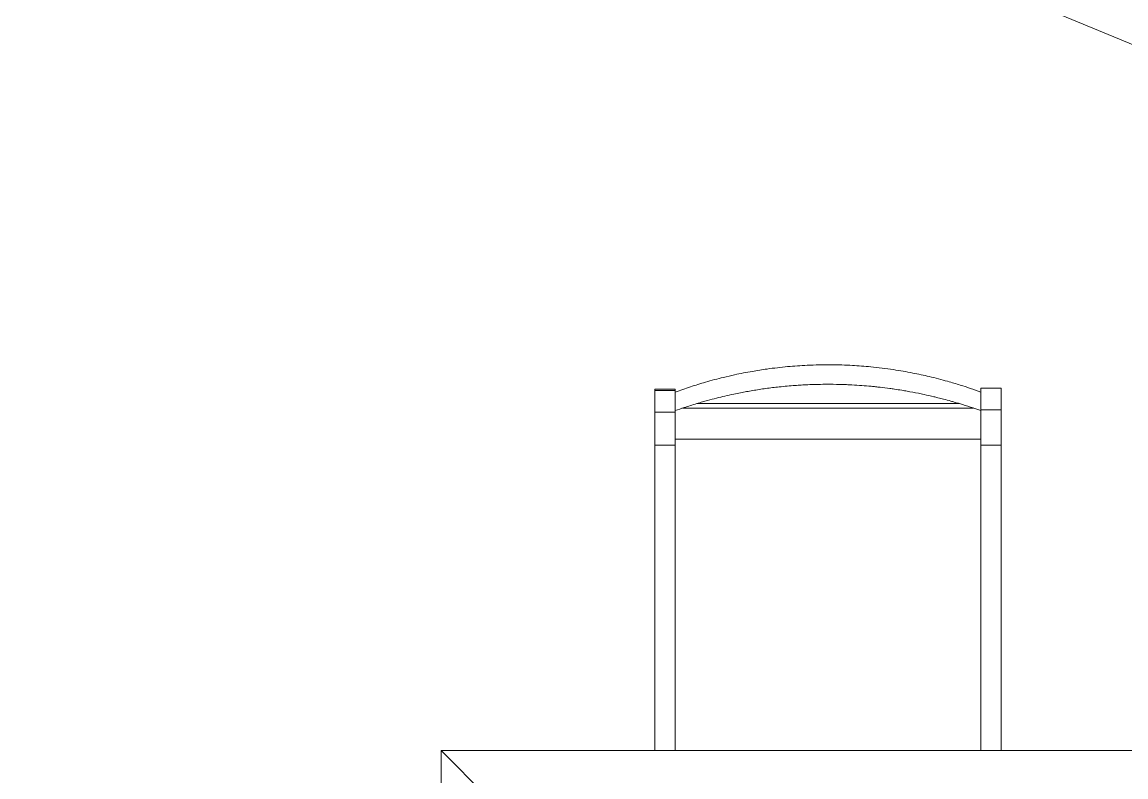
# Model space of a CAD drawing. Header units: metres. Extents: x -217 to -108, y -304 to -188.
# Drawn here: x -157.784 to -156.407, y -209.305 to -208.364 of the extents above; entities that cross this region are included whole.
import ezdxf

# ---------------------------------------------------------------- set-up
doc = ezdxf.new("R2010")
doc.units = ezdxf.units.M
for name, color, linetype, lineweight in [('A-FLOR', 192, 'Continuous', 9), ('A-GLAZ-CURT', 52, 'Continuous', 9), ('A-GLAZ-CWMG', 51, 'Continuous', 9), ('A-WALL', 113, 'Continuous', 9), ('I-FURN', 30, 'Continuous', 9), ('I-FURN-PNLS', 30, 'Continuous', 9)]:
    doc.layers.add(name, color=color, linetype=linetype, lineweight=lineweight)

# ---------------------------------------------------------------- blocks, each defined once
blk = doc.blocks.new('Montante rectangular - 50 x 150 mm-715984-Nivel 3')
at = {"layer": 'A-GLAZ-CWMG'}
blk.add_line((-169.1122, -215.634), (-169.2052, -217.1056), dxfattribs=at)
blk = doc.blocks.new('Tableset-Outdoor_Reed - Tableset-Outdoor_Reed-797211-Nivel 3')
at = {"layer": 'I-FURN'}
blk.add_line((-0.4826, 0.4826), (-0.4254, 0.4254), dxfattribs=at)
at = {"layer": 'I-FURN-PNLS'}
for p, q in [((-0.2159, 0.9314), (-0.2159, 0.9332)), ((-0.1905, 0.9332), (-0.2159, 0.9332)), ((-0.2159, 0.9046), (-0.2159, 0.9314)), ((-0.1905, 0.9314), (-0.2159, 0.9314)), ((-0.1905, 0.9332), (-0.1905, 0.9314)), ((-0.1905, 0.9314), (-0.1905, 0.9046)), ((0.1905, 0.9075), (0.1905, 0.9344)), ((0.2159, 0.9344), (0.1905, 0.9344)), ((0.2159, 0.9344), (0.2159, 0.9075)), ((0.1813, 0.9096), (-0.1813, 0.9096)), ((0.1636, 0.9153), (-0.1635, 0.9153)), ((-0.2159, 0.8961), (-0.2159, 0.9046)), ((-0.1905, 0.9046), (-0.2159, 0.9046)), ((-0.2159, 0.8933), (-0.2159, 0.8961)), ((-0.1905, 0.9046), (-0.1905, 0.8961)), ((-0.1905, 0.8961), (-0.1905, 0.8933)), ((0.1905, 0.9073), (0.1905, 0.9075)), ((0.2159, 0.9075), (0.1905, 0.9075)), ((0.1905, 0.9065), (0.1905, 0.9073)), ((0.1905, 0.9065), (0.1905, 0.9073)), ((0.1905, 0.902), (0.1905, 0.9065)), ((0.1905, 0.8984), (0.1905, 0.902)), ((0.1905, 0.8953), (0.1905, 0.8984)), ((0.1905, 0.8918), (0.1905, 0.8953)), ((0.2159, 0.9075), (0.2159, 0.902)), ((0.2159, 0.902), (0.2159, 0.8984)), ((0.2159, 0.8984), (0.2159, 0.8953)), ((0.2159, 0.8953), (0.2159, 0.8918)), ((-0.2159, 0.8903), (-0.2159, 0.8933)), ((-0.2159, 0.8874), (-0.2159, 0.8903)), ((-0.2159, 0.8852), (-0.2159, 0.8874)), ((-0.2159, 0.8823), (-0.2159, 0.8852)), ((-0.2159, 0.8802), (-0.2159, 0.8823)), ((-0.1905, 0.8933), (-0.1905, 0.8903)), ((-0.1905, 0.8903), (-0.1905, 0.8874)), ((-0.1905, 0.8874), (-0.1905, 0.8852)), ((-0.1905, 0.8852), (-0.1905, 0.8823)), ((-0.1905, 0.8823), (-0.1905, 0.8802)), ((0.1905, 0.8883), (0.1905, 0.8918)), ((0.1905, 0.8848), (0.1905, 0.8883)), ((0.1905, 0.8817), (0.1905, 0.8848)), ((0.1905, 0.8785), (0.1905, 0.8817)), ((0.2159, 0.8918), (0.2159, 0.8883)), ((0.2159, 0.8883), (0.2159, 0.8848)), ((0.2159, 0.8848), (0.2159, 0.8817)), ((0.2159, 0.8817), (0.2159, 0.8785)), ((-0.2159, 0.8763), (-0.2159, 0.8802)), ((-0.2159, 0.873), (-0.2159, 0.8763)), ((-0.2159, 0.8694), (-0.2159, 0.873)), ((-0.2159, 0.8673), (-0.2159, 0.8694)), ((-0.2159, 0.8658), (-0.2159, 0.8673)), ((-0.1905, 0.8802), (-0.1905, 0.8763)), ((-0.1905, 0.8763), (-0.1905, 0.873)), ((-0.1905, 0.873), (-0.1905, 0.8694)), ((0.1905, 0.8708), (-0.1905, 0.8708)), ((-0.1905, 0.8694), (-0.1905, 0.8673)), ((-0.1905, 0.8673), (-0.1905, 0.8658)), ((0.1905, 0.8753), (0.1905, 0.8785)), ((0.1905, 0.8724), (0.1905, 0.8753)), ((0.1905, 0.8701), (0.1905, 0.8724)), ((0.1905, 0.8686), (0.1905, 0.8701)), ((0.1905, 0.8678), (0.1905, 0.8686)), ((0.1905, 0.8664), (0.1905, 0.8678)), ((0.2159, 0.8785), (0.2159, 0.8753)), ((0.2159, 0.8753), (0.2159, 0.8724)), ((0.2159, 0.8724), (0.2159, 0.8701)), ((0.2159, 0.8701), (0.2159, 0.8686)), ((0.2159, 0.8686), (0.2159, 0.8678)), ((0.2159, 0.8678), (0.2159, 0.8664)), ((-0.2159, 0.8643), (-0.2159, 0.8658)), ((-0.2159, 0.8636), (-0.2159, 0.8643)), ((-0.2159, 0.8592), (-0.2159, 0.8636)), ((-0.2159, 0.8635), (-0.1905, 0.8635)), ((-0.2159, 0.854), (-0.2159, 0.8592)), ((-0.2159, 0.8497), (-0.2159, 0.854)), ((-0.1905, 0.8658), (-0.1905, 0.8643)), ((-0.1905, 0.8643), (-0.1905, 0.8636)), ((-0.1905, 0.8636), (-0.1905, 0.8592)), ((-0.1905, 0.8592), (-0.1905, 0.854)), ((-0.1905, 0.854), (-0.1905, 0.8497)), ((0.1905, 0.8642), (0.1905, 0.8664)), ((0.1905, 0.8637), (0.1905, 0.8642)), ((0.1905, 0.8432), (0.1905, 0.8639)), ((0.1905, 0.8635), (0.2159, 0.8635)), ((0.2159, 0.8664), (0.2159, 0.8642)), ((0.2159, 0.8642), (0.2159, 0.8637)), ((0.2159, 0.8639), (0.2159, 0.8432)), ((-0.2159, 0.8431), (-0.2159, 0.8497)), ((-0.2159, 0.8411), (-0.2159, 0.8431)), ((-0.2159, 0.8373), (-0.2159, 0.8411)), ((-0.1905, 0.8497), (-0.1905, 0.8431)), ((-0.1905, 0.8431), (-0.1905, 0.8411)), ((-0.1905, 0.8411), (-0.1905, 0.8373)), ((0.1905, 0.831), (0.1905, 0.8432)), ((0.2159, 0.8432), (0.2159, 0.831)), ((-0.2159, 0.8315), (-0.2159, 0.8373)), ((-0.2159, 0.8261), (-0.2159, 0.8315)), ((-0.2159, 0.8209), (-0.2159, 0.8261)), ((-0.1905, 0.8373), (-0.1905, 0.8315)), ((-0.1905, 0.8315), (-0.1905, 0.8261)), ((-0.1905, 0.8261), (-0.1905, 0.8209)), ((0.1905, 0.8219), (0.1905, 0.831)), ((0.2159, 0.831), (0.2159, 0.8219)), ((-0.2159, 0.8174), (-0.2159, 0.8209)), ((-0.2159, 0.8131), (-0.2159, 0.8174)), ((-0.2159, 0.8068), (-0.2159, 0.8131)), ((-0.1905, 0.8209), (-0.1905, 0.8174)), ((-0.1905, 0.8174), (-0.1905, 0.8131)), ((-0.1905, 0.8131), (-0.1905, 0.8068)), ((0.1905, 0.8097), (0.1905, 0.8219)), ((0.2159, 0.8219), (0.2159, 0.8097)), ((-0.2159, 0.8013), (-0.2159, 0.8068)), ((-0.2159, 0.7964), (-0.2159, 0.8013)), ((-0.1905, 0.8068), (-0.1905, 0.8013)), ((-0.1905, 0.8013), (-0.1905, 0.7964)), ((0.1905, 0.8028), (0.1905, 0.8097)), ((0.1905, 0.786), (0.1905, 0.8028)), ((0.2159, 0.8097), (0.2159, 0.8028)), ((0.2159, 0.8028), (0.2159, 0.786)), ((-0.2159, 0.7883), (-0.2159, 0.7964)), ((-0.2159, 0.7826), (-0.2159, 0.7883)), ((-0.1905, 0.7964), (-0.1905, 0.7883)), ((-0.1905, 0.7883), (-0.1905, 0.7826)), ((0.1905, 0.7762), (0.1905, 0.786)), ((0.2159, 0.786), (0.2159, 0.7762)), ((-0.2159, 0.7774), (-0.2159, 0.7826)), ((-0.2159, 0.7725), (-0.2159, 0.7774)), ((-0.2159, 0.7671), (-0.2159, 0.7725)), ((-0.1905, 0.7826), (-0.1905, 0.7774)), ((-0.1905, 0.7774), (-0.1905, 0.7725)), ((-0.1905, 0.7725), (-0.1905, 0.7671)), ((0.1905, 0.7709), (0.1905, 0.7762)), ((0.1905, 0.7659), (0.1905, 0.7709)), ((0.2159, 0.7762), (0.2159, 0.7709)), ((0.2159, 0.7709), (0.2159, 0.7659)), ((-0.2159, 0.7639), (-0.2159, 0.7671)), ((-0.2159, 0.7575), (-0.2159, 0.7639)), ((-0.2159, 0.7558), (-0.2159, 0.7575)), ((-0.1905, 0.7671), (-0.1905, 0.7639)), ((-0.1905, 0.7639), (-0.1905, 0.7575)), ((-0.1905, 0.7575), (-0.1905, 0.7558)), ((0.1905, 0.7613), (0.1905, 0.7659)), ((0.1905, 0.7586), (0.1905, 0.7613)), ((0.1905, 0.7537), (0.1905, 0.7586)), ((0.2159, 0.7659), (0.2159, 0.7613)), ((0.2159, 0.7613), (0.2159, 0.7586)), ((0.2159, 0.7586), (0.2159, 0.7537)), ((-0.2159, 0.7506), (-0.2159, 0.7558)), ((-0.2159, 0.7449), (-0.2159, 0.7506)), ((-0.2159, 0.7394), (-0.2159, 0.7449)), ((-0.1905, 0.7558), (-0.1905, 0.7506)), ((-0.1905, 0.7506), (-0.1905, 0.7449)), ((-0.1905, 0.7449), (-0.1905, 0.7394)), ((0.1905, 0.7507), (0.1905, 0.7537)), ((0.1905, 0.7438), (0.1905, 0.7507)), ((0.1905, 0.7377), (0.1905, 0.7438)), ((0.2159, 0.7537), (0.2159, 0.7507)), ((0.2159, 0.7507), (0.2159, 0.7438)), ((0.2159, 0.7438), (0.2159, 0.7377)), ((-0.2159, 0.7322), (-0.2159, 0.7394)), ((-0.2159, 0.7239), (-0.2159, 0.7322)), ((-0.1905, 0.7394), (-0.1905, 0.7322)), ((-0.1905, 0.7322), (-0.1905, 0.7239)), ((0.1905, 0.7339), (0.1905, 0.7377)), ((0.1905, 0.7282), (0.1905, 0.7339)), ((0.2159, 0.7377), (0.2159, 0.7339)), ((0.2159, 0.7339), (0.2159, 0.7282)), ((-0.2159, 0.7201), (-0.2159, 0.7239)), ((-0.2159, 0.7112), (-0.2159, 0.7201)), ((-0.1905, 0.7239), (-0.1905, 0.7201)), ((-0.1905, 0.7201), (-0.1905, 0.7112)), ((0.1905, 0.7229), (0.1905, 0.7282)), ((0.1905, 0.7176), (0.1905, 0.7229)), ((0.1905, 0.7122), (0.1905, 0.7176)), ((0.2159, 0.7282), (0.2159, 0.7229)), ((0.2159, 0.7229), (0.2159, 0.7176)), ((0.2159, 0.7176), (0.2159, 0.7122)), ((-0.2159, 0.7057), (-0.2159, 0.7112)), ((-0.2159, 0.6991), (-0.2159, 0.7057)), ((-0.1905, 0.7112), (-0.1905, 0.7057)), ((-0.1905, 0.7057), (-0.1905, 0.6991)), ((0.1905, 0.7084), (0.1905, 0.7122)), ((0.1905, 0.6997), (0.1905, 0.7084)), ((0.2159, 0.7122), (0.2159, 0.7084)), ((0.2159, 0.7084), (0.2159, 0.6997)), ((-0.2159, 0.6945), (-0.2159, 0.6991)), ((-0.2159, 0.6913), (-0.2159, 0.6945)), ((-0.2159, 0.6807), (-0.2159, 0.6913)), ((-0.1905, 0.6991), (-0.1905, 0.6945)), ((-0.1905, 0.6945), (-0.1905, 0.6913)), ((-0.1905, 0.6913), (-0.1905, 0.6807)), ((0.1905, 0.6913), (0.1905, 0.6997)), ((0.1905, 0.686), (0.1905, 0.6913)), ((0.2159, 0.6997), (0.2159, 0.6913)), ((0.2159, 0.6913), (0.2159, 0.686)), ((-0.2159, 0.6723), (-0.2159, 0.6807)), ((-0.1905, 0.6807), (-0.1905, 0.6723)), ((0.1905, 0.6791), (0.1905, 0.686)), ((0.1905, 0.6723), (0.1905, 0.6791)), ((0.2159, 0.686), (0.2159, 0.6791)), ((0.2159, 0.6791), (0.2159, 0.6723)), ((-0.2159, 0.6663), (-0.2159, 0.6723)), ((-0.2159, 0.6597), (-0.2159, 0.6663)), ((-0.1905, 0.6723), (-0.1905, 0.6663)), ((-0.1905, 0.6663), (-0.1905, 0.6597)), ((0.1905, 0.6654), (0.1905, 0.6723)), ((0.1905, 0.6608), (0.1905, 0.6654)), ((0.1905, 0.6544), (0.1905, 0.6608)), ((0.2159, 0.6723), (0.2159, 0.6654)), ((0.2159, 0.6654), (0.2159, 0.6608)), ((0.2159, 0.6608), (0.2159, 0.6544)), ((-0.2159, 0.6528), (-0.2159, 0.6597)), ((-0.2159, 0.647), (-0.2159, 0.6528)), ((-0.2159, 0.6424), (-0.2159, 0.647)), ((-0.1905, 0.6597), (-0.1905, 0.6528)), ((-0.1905, 0.6528), (-0.1905, 0.647)), ((-0.1905, 0.647), (-0.1905, 0.6424)), ((0.1905, 0.6475), (0.1905, 0.6544)), ((0.1905, 0.6395), (0.1905, 0.6475)), ((0.2159, 0.6544), (0.2159, 0.6475)), ((0.2159, 0.6475), (0.2159, 0.6395)), ((-0.2159, 0.6384), (-0.2159, 0.6424)), ((-0.2159, 0.6332), (-0.2159, 0.6384)), ((-0.2159, 0.6277), (-0.2159, 0.6332)), ((-0.1905, 0.6424), (-0.1905, 0.6384)), ((-0.1905, 0.6384), (-0.1905, 0.6332)), ((-0.1905, 0.6332), (-0.1905, 0.6277)), ((0.1905, 0.6342), (0.1905, 0.6395)), ((0.1905, 0.6246), (0.1905, 0.6342)), ((0.2159, 0.6395), (0.2159, 0.6342)), ((0.2159, 0.6342), (0.2159, 0.6246)), ((-0.2159, 0.6231), (-0.2159, 0.6277)), ((-0.2159, 0.6125), (-0.2159, 0.6231)), ((-0.1905, 0.6277), (-0.1905, 0.6231)), ((-0.1905, 0.6231), (-0.1905, 0.6125)), ((0.1905, 0.6129), (0.1905, 0.6246)), ((0.2159, 0.6246), (0.2159, 0.6129)), ((-0.2159, 0.6038), (-0.2159, 0.6125)), ((-0.1905, 0.6125), (-0.1905, 0.6038)), ((0.1905, 0.6075), (0.1905, 0.6129)), ((0.1905, 0.5995), (0.1905, 0.6075)), ((0.2159, 0.6129), (0.2159, 0.6075)), ((0.2159, 0.6075), (0.2159, 0.5995)), ((-0.2159, 0.5978), (-0.2159, 0.6038)), ((-0.2159, 0.5914), (-0.2159, 0.5978)), ((-0.1905, 0.6038), (-0.1905, 0.5978)), ((-0.1905, 0.5978), (-0.1905, 0.5914)), ((0.1905, 0.5911), (0.1905, 0.5995)), ((0.2159, 0.5995), (0.2159, 0.5911)), ((-0.2159, 0.5808), (-0.2159, 0.5914)), ((-0.2159, 0.5747), (-0.2159, 0.5808)), ((-0.1905, 0.5914), (-0.1905, 0.5808)), ((-0.1905, 0.5808), (-0.1905, 0.5747)), ((0.1905, 0.5854), (0.1905, 0.5911)), ((0.1905, 0.5774), (0.1905, 0.5854)), ((0.2159, 0.5911), (0.2159, 0.5854)), ((0.2159, 0.5854), (0.2159, 0.5774)), ((-0.2159, 0.5687), (-0.2159, 0.5747)), ((-0.2159, 0.562), (-0.2159, 0.5687)), ((-0.1905, 0.5747), (-0.1905, 0.5687)), ((-0.1905, 0.5687), (-0.1905, 0.562)), ((0.1905, 0.5709), (0.1905, 0.5774)), ((0.1905, 0.5652), (0.1905, 0.5709)), ((0.1905, 0.5588), (0.1905, 0.5652)), ((0.2159, 0.5774), (0.2159, 0.5709)), ((0.2159, 0.5709), (0.2159, 0.5652)), ((0.2159, 0.5652), (0.2159, 0.5588)), ((-0.2159, 0.5554), (-0.2159, 0.562)), ((-0.2159, 0.5518), (-0.2159, 0.5554)), ((-0.2159, 0.5485), (-0.2159, 0.5518)), ((-0.1905, 0.562), (-0.1905, 0.5554)), ((-0.1905, 0.5554), (-0.1905, 0.5518)), ((-0.1905, 0.5518), (-0.1905, 0.5485)), ((0.1905, 0.5474), (0.1905, 0.5588)), ((0.2159, 0.5588), (0.2159, 0.5474)), ((-0.2159, 0.5449), (-0.2159, 0.5485)), ((-0.2159, 0.5423), (-0.2159, 0.5449)), ((-0.2159, 0.5403), (-0.2159, 0.5423)), ((-0.2159, 0.5373), (-0.2159, 0.5403)), ((-0.2159, 0.5354), (-0.2159, 0.5373)), ((-0.1905, 0.5485), (-0.1905, 0.5449)), ((-0.1905, 0.5449), (-0.1905, 0.5423)), ((-0.1905, 0.5423), (-0.1905, 0.5403)), ((-0.1905, 0.5403), (-0.1905, 0.5373)), ((-0.1905, 0.5373), (-0.1905, 0.5354)), ((0.1905, 0.5389), (0.1905, 0.5474)), ((0.1905, 0.5309), (0.1905, 0.5389)), ((0.2159, 0.5474), (0.2159, 0.5389)), ((0.2159, 0.5389), (0.2159, 0.5309)), ((-0.2159, 0.5333), (-0.2159, 0.5354)), ((-0.2159, 0.5308), (-0.2159, 0.5333)), ((-0.2159, 0.5285), (-0.2159, 0.5308)), ((-0.2159, 0.5262), (-0.2159, 0.5285)), ((-0.2159, 0.5242), (-0.2159, 0.5262)), ((-0.2159, 0.5222), (-0.2159, 0.5242)), ((-0.1905, 0.5354), (-0.1905, 0.5333)), ((-0.1905, 0.5333), (-0.1905, 0.5308)), ((-0.1905, 0.5308), (-0.1905, 0.5285)), ((-0.1905, 0.5285), (-0.1905, 0.5262)), ((-0.1905, 0.5262), (-0.1905, 0.5242)), ((-0.1905, 0.5242), (-0.1905, 0.5222)), ((0.1905, 0.5256), (0.1905, 0.5309)), ((0.1905, 0.5177), (0.1905, 0.5256)), ((0.2159, 0.5309), (0.2159, 0.5256)), ((0.2159, 0.5256), (0.2159, 0.5177)), ((-0.2159, 0.5209), (-0.2159, 0.5222)), ((-0.2159, 0.5178), (-0.2159, 0.5209)), ((-0.2159, 0.5135), (-0.2159, 0.5178)), ((-0.2159, 0.511), (-0.2159, 0.5135)), ((-0.2159, 0.5072), (-0.2159, 0.511)), ((-0.1905, 0.5222), (-0.1905, 0.5209)), ((-0.1905, 0.5209), (-0.1905, 0.5178)), ((-0.1905, 0.5178), (-0.1905, 0.5135)), ((-0.1905, 0.5135), (-0.1905, 0.511)), ((-0.1905, 0.511), (-0.1905, 0.5072)), ((0.1905, 0.5116), (0.1905, 0.5177)), ((0.1905, 0.5046), (0.1905, 0.5116)), ((0.2159, 0.5177), (0.2159, 0.5116)), ((0.2159, 0.5116), (0.2159, 0.5046)), ((-0.2159, 0.505), (-0.2159, 0.5072)), ((-0.2159, 0.5015), (-0.2159, 0.505)), ((-0.2159, 0.4978), (-0.2159, 0.5015)), ((-0.2159, 0.4947), (-0.2159, 0.4978)), ((-0.1905, 0.5072), (-0.1905, 0.505)), ((-0.1905, 0.505), (-0.1905, 0.5015)), ((-0.1905, 0.5015), (-0.1905, 0.4978)), ((-0.1905, 0.4978), (-0.1905, 0.4947)), ((0.1905, 0.4952), (0.1905, 0.5046)), ((0.2159, 0.5046), (0.2159, 0.4952)), ((0.4826, 0.4826), (-0.4826, 0.4826)), ((-0.4826, 0.4826), (-0.4826, -0.4826)), ((-0.2159, 0.4919), (-0.2159, 0.4947)), ((-0.2159, 0.4826), (-0.2159, 0.4919)), ((-0.1905, 0.4947), (-0.1905, 0.4919)), ((-0.1905, 0.4919), (-0.1905, 0.4826)), ((0.1905, 0.4849), (0.1905, 0.4952)), ((0.1905, 0.4826), (0.1905, 0.4849)), ((0.2159, 0.4952), (0.2159, 0.4849)), ((0.2159, 0.4849), (0.2159, 0.4826))]:
    blk.add_line(p, q, dxfattribs=at)
for centre, radius, start, end in [((0, 0.4139), 0.5497, 89.5927, 92.7185), ((0, 0.4139), 0.5497, 86.8405, 89.5927), ((0, 0.4139), 0.5497, 102.2403, 103.7087), ((0, 0.4139), 0.5497, 99.8969, 102.2403), ((0, 0.4139), 0.5497, 97.9471, 99.8969), ((0, 0.4139), 0.5497, 95.2631, 97.9471), ((0, 0.4139), 0.5497, 92.7185, 95.2631), ((0, 0.4139), 0.5497, 84.4502, 86.8405), ((0, 0.4139), 0.5497, 81.4699, 84.4502), ((0, 0.4139), 0.5497, 78.9101, 81.4699), ((0, 0.4139), 0.5497, 76.7348, 78.9101), ((0, 0.4139), 0.5497, 108.187, 110.2771), ((0, 0.4139), 0.5497, 106.1434, 108.187), ((0, 0.4139), 0.5497, 103.7087, 106.1434), ((0, 0.371), 0.5683, 96.1371, 97.8273), ((0, 0.371), 0.5683, 94.1468, 96.1371), ((0, 0.371), 0.5683, 93.7748, 94.1468), ((0, 0.371), 0.5683, 92.9835, 93.7748), ((0, 0.371), 0.5683, 92.0584, 92.9835), ((0, 0.371), 0.5683, 89.8427, 92.0584), ((0, 0.371), 0.5683, 89.3548, 89.8427), ((0, 0.371), 0.5683, 87.6928, 89.3548), ((0, 0.371), 0.5683, 87.0091, 87.6928), ((0, 0.371), 0.5683, 85.7319, 87.0091), ((0, 0.371), 0.5683, 84.5511, 85.7319), ((0, 0.371), 0.5683, 84.0128, 84.5511), ((0, 0.371), 0.5683, 83.4371, 84.0128), ((0, 0.4139), 0.5497, 74.2607, 76.7348), ((0, 0.4139), 0.5497, 72.558, 74.2607), ((0, 0.4139), 0.5497, 71.1879, 72.558), ((0, 0.371), 0.5683, 103.0935, 104.1574), ((0, 0.371), 0.5683, 101.9272, 103.0935), ((0, 0.371), 0.5683, 101.0568, 101.9272), ((0, 0.371), 0.5683, 100.2977, 101.0568), ((0, 0.371), 0.5683, 99.518, 100.2977), ((0, 0.371), 0.5683, 97.8273, 99.518), ((0, 0.371), 0.5683, 82.2205, 83.4371), ((0, 0.371), 0.5683, 81.611, 82.2205), ((0, 0.371), 0.5683, 80.6973, 81.611), ((0, 0.371), 0.5683, 80.0005, 80.6973), ((0, 0.371), 0.5683, 78.5598, 80.0005), ((0, 0.371), 0.5683, 77.8363, 78.5598), ((0, 0.371), 0.5683, 76.5845, 77.8363), ((0, 0.371), 0.5683, 76.0481, 76.5845), ((0, 0.371), 0.5683, 75.3151, 76.0481), ((0, 0.4139), 0.5497, 69.7229, 71.1879), ((0, 0.371), 0.5683, 108.3997, 109.5844), ((0, 0.371), 0.5683, 107.5849, 108.3997), ((0, 0.371), 0.5683, 106.7225, 107.5849), ((0, 0.371), 0.5683, 105.9961, 106.7225), ((0, 0.371), 0.5683, 105.3384, 105.9961), ((0, 0.371), 0.5683, 104.1574, 105.3384), ((0, 0.371), 0.5683, 74.3485, 75.3151), ((0, 0.371), 0.5683, 73.9342, 74.3485), ((0, 0.371), 0.5683, 72.8341, 73.9342), ((0, 0.371), 0.5683, 71.4517, 72.8341), ((0, 0.371), 0.5683, 70.4156, 71.4517)]:
    blk.add_arc(centre, radius, start, end, dxfattribs=at)
blk = doc.blocks.new('Panel de sistema - Acristalado-715993-Nivel 3')
at = {"layer": 'A-GLAZ-CURT', "lineweight": 18}
for p, q in [((0.7152, 0.0495), (-0.7152, 0.0495)), ((-0.7152, 0.0495), (-0.7152, 0.0245)), ((0.7152, 0.0245), (0.7152, 0.0495)), ((-0.7152, 0.0245), (0.7152, 0.0245))]:
    blk.add_line(p, q, dxfattribs=at)

msp = doc.modelspace()

# ---------------------------------------------------------------- linework, layer by layer
at = {"layer": 'A-FLOR'}
for centre, radius, start, end in [((-160.1897, -216.6239), 10.3111, 32.99567, 203.9847), ((-160.1804, -216.6397), 9.8158, 33.32339, 203.64672)]:
    msp.add_arc(centre, radius, start, end, dxfattribs=at)
at = {"layer": 'A-WALL'}
msp.add_arc((-159.9194, -216.9541), 9.4621, 44.86804, 189.98653, dxfattribs=at)

# ---------------------------------------------------------------- block references
at = {"layer": 'A-GLAZ-CURT', "rotation": 337.5428075877269}
msp.add_blockref('Panel de sistema - Acristalado-715993-Nivel 3', (-156.3543, -208.3291), dxfattribs=at)
at = {"layer": 'A-GLAZ-CWMG', "rotation": 251.1611337104547}
msp.add_blockref('Montante rectangular - 50 x 150 mm-715984-Nivel 3', (-6.2266, -438.3628), dxfattribs=at)
at = {"layer": 'I-FURN-PNLS'}
msp.add_blockref('Tableset-Outdoor_Reed - Tableset-Outdoor_Reed-797211-Nivel 3', (-156.7786, -209.7546), dxfattribs=at)

doc.saveas('drawing.dxf')
